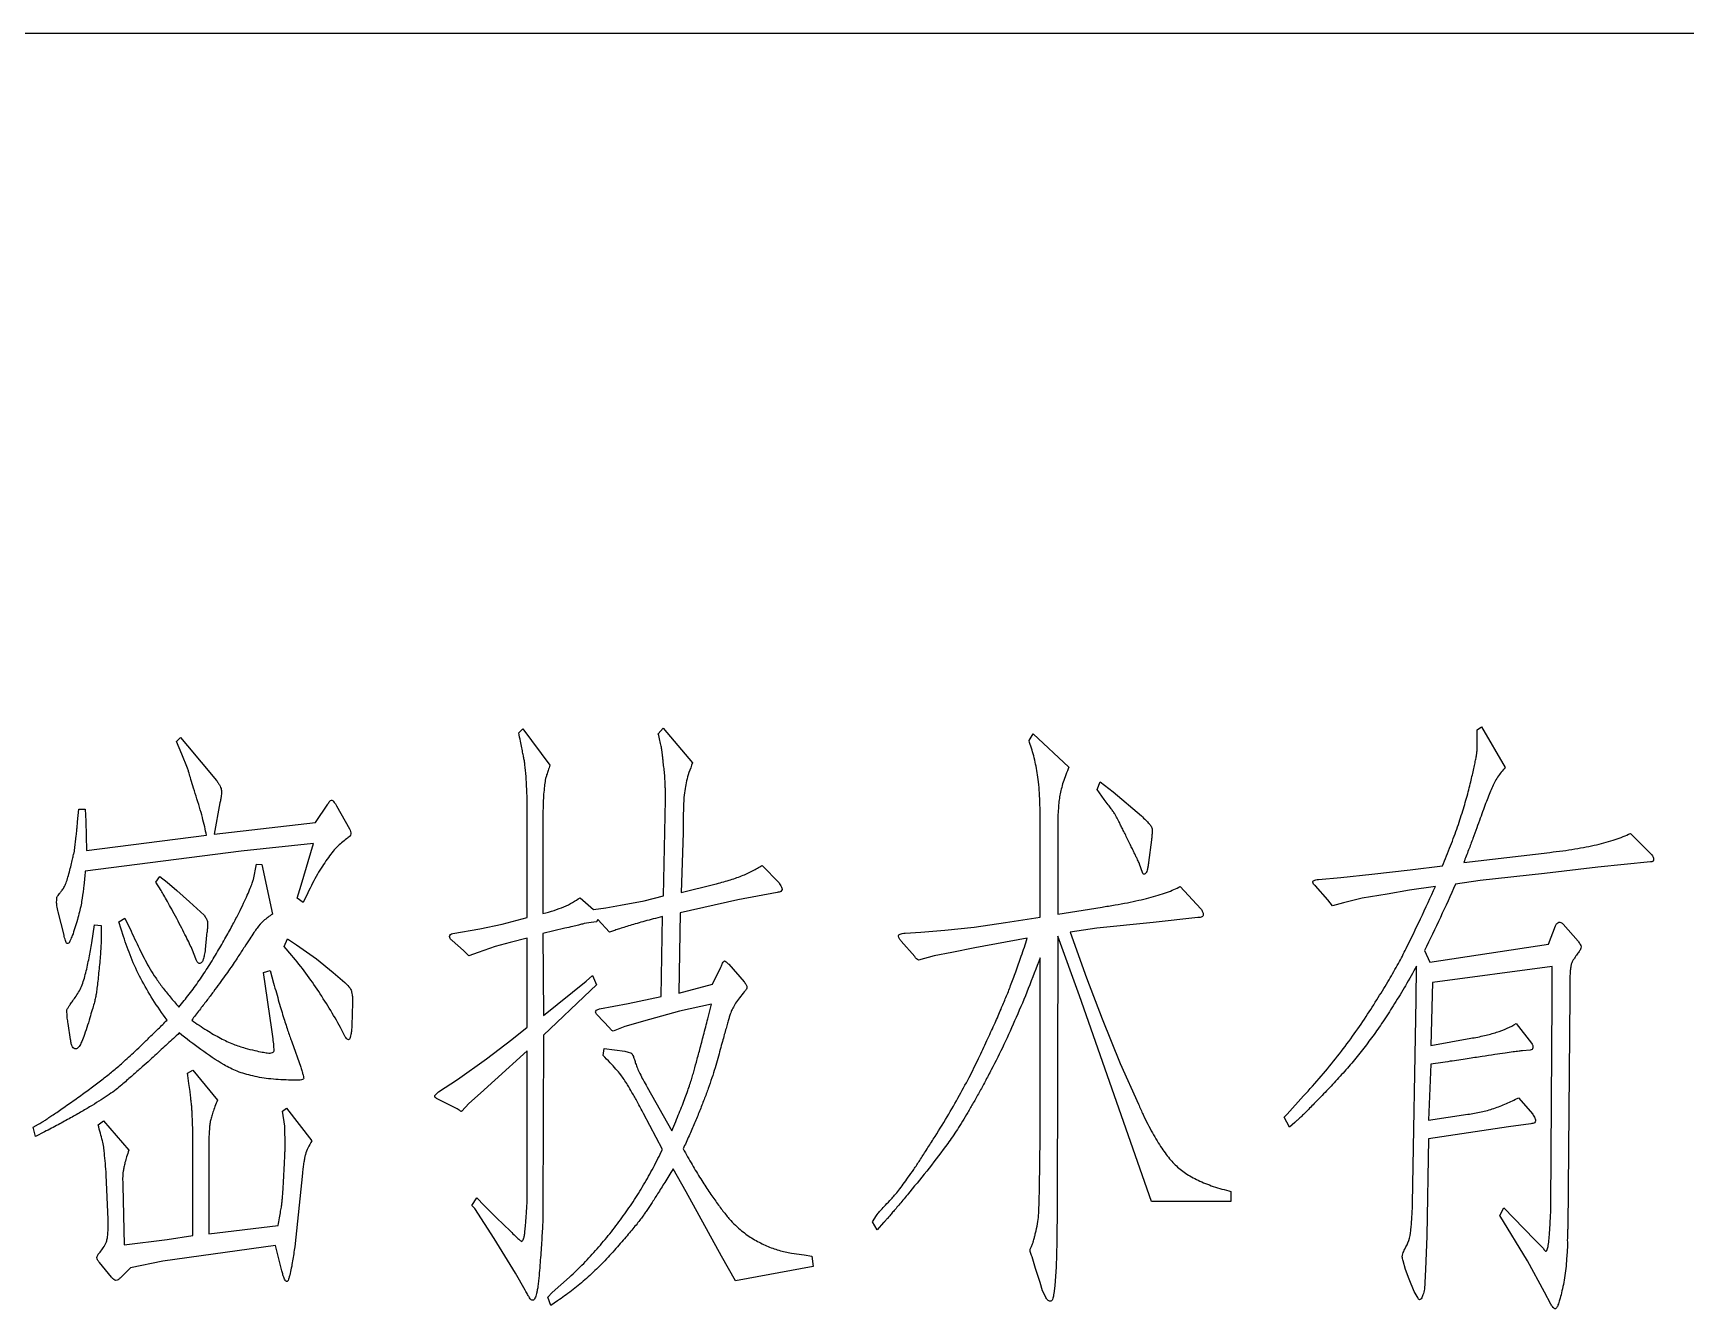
# Model space of a CAD drawing. Header units: millimetres. Extents: x 567 to 1204, y -320 to 307.
# Drawn here: x 719.2 to 840.3, y 213.3 to 306.9 of the extents above; entities that cross this region are included whole.
import ezdxf

# ---------------------------------------------------------------- set-up
doc = ezdxf.new("R2010")
doc.units = ezdxf.units.MM

msp = doc.modelspace()

# ---------------------------------------------------------------- linework, layer by layer
at = {"color": 7, "linetype": 'Continuous', "lineweight": 25}
msp.add_line((600.83, 306.86), (955.83, 306.86), dxfattribs=at)
at = {"color": 1, "linetype": 'Continuous', "lineweight": 25}
for p, q in [((754.78, 255.55), (755.09, 255.85)), ((755.09, 255.85), (757.07, 253.18)), ((765.01, 255.47), (765.36, 255.9)), ((765.36, 255.9), (767.52, 253.35)), ((825.04, 255.77), (825.34, 255.99)), ((825.04, 254.47), (825.04, 255.77)), ((825.34, 255.99), (827.07, 253.01)), ((729.69, 254.91), (729.99, 255.21)), ((730.08, 254), (729.69, 254.91)), ((729.99, 255.21), (730.51, 254.61)), ((730.51, 254.61), (731.5, 253.4)), ((792.18, 254.99), (792.48, 255.47)), ((792.48, 255.47), (795.11, 253.05)), ((730.51, 252.96), (730.08, 254)), ((731.5, 253.4), (732.63, 252.06)), ((765.53, 250.64), (765.53, 251.19)), ((797.18, 251.41), (797.4, 251.97)), ((797.7, 250.67), (797.18, 251.41)), ((797.4, 251.97), (798.35, 251.24)), ((798.35, 251.24), (800.42, 249.47)), ((722.44, 249.04), (722.53, 249.95)), ((722.53, 249.95), (723, 249.95)), ((723, 249.95), (723.04, 249.08)), ((732.88, 250.42), (732.45, 248.13)), ((739.88, 248.99), (740.78, 250.33)), ((741.43, 250.2), (742.38, 248.52)), ((755.39, 242.01), (755.39, 250.16)), ((756.55, 249.73), (756.55, 242.31)), ((765.4, 243.6), (765.53, 250.64)), ((723.04, 249.08), (723.09, 246.92)), ((732.45, 248.13), (739.88, 248.99)), ((793, 242.04), (793, 249.29)), ((794.3, 248.78), (794.3, 242.26)), ((722.23, 246.92), (722.35, 248)), ((723.09, 246.92), (731.89, 248.05)), ((739.74, 247.44), (734.44, 246.88)), ((738.84, 244.38), (739.74, 247.44)), ((766.83, 248.22), (766.69, 243.86)), ((801.15, 247.7), (800.94, 246.06)), ((836.26, 248.17), (837.82, 246.62)), ((734.44, 246.88), (723, 245.41)), ((824.05, 246.06), (830.35, 246.79)), ((837.73, 246.1), (833.88, 245.71)), ((728.18, 244.6), (728.48, 245.02)), ((728.48, 245.02), (729, 244.6)), ((735.34, 244.81), (735.56, 245.93)), ((735.56, 245.93), (735.94, 245.89)), ((735.94, 245.89), (736.72, 242.26)), ((772.61, 245.84), (773.86, 244.55)), ((800.51, 245.32), (800.29, 245.93)), ((813.39, 244.81), (815.03, 244.94)), ((815.03, 244.94), (817.31, 245.2)), ((817.31, 245.2), (820.12, 245.5)), ((820.12, 245.5), (822.49, 245.8)), ((825.25, 244.72), (823.44, 244.46)), ((829.96, 245.24), (825.25, 244.72)), ((833.88, 245.71), (829.96, 245.24)), ((728.57, 243.99), (728.18, 244.6)), ((729, 244.6), (729.73, 243.99)), ((729.73, 243.99), (730.64, 243.17)), ((738.53, 243.43), (738.84, 244.38)), ((739.31, 243.82), (738.97, 243.12)), ((763.98, 243.25), (765.4, 243.6)), ((766.69, 243.86), (769.15, 244.46)), ((773.73, 243.86), (770.83, 243.3)), ((803.27, 244.29), (804.78, 242.65)), ((814.08, 243.3), (813.17, 244.33)), ((818.44, 243.73), (816.59, 243.43)), ((820.08, 244.03), (818.44, 243.73)), ((821.97, 244.29), (820.08, 244.03)), ((721.45, 240.71), (721.02, 242.43)), ((730.64, 243.17), (731.72, 242.18)), ((738.97, 243.12), (738.53, 243.43)), ((759.27, 243.47), (760.27, 242.61)), ((760.27, 242.61), (761.17, 242.73)), ((761.17, 242.73), (762.25, 242.91)), ((762.25, 242.91), (763.98, 243.25)), ((766.61, 242.35), (766.52, 236.48)), ((770.83, 243.3), (766.61, 242.35)), ((794.3, 242.26), (797.53, 242.78)), ((814.43, 242.87), (814.08, 243.3)), ((815.24, 243.08), (814.43, 242.87)), ((816.59, 243.43), (815.24, 243.08)), ((723.48, 240.15), (723.69, 241.49)), ((723.69, 241.49), (724.17, 241.44)), ((724.17, 241.44), (724.17, 240.24)), ((725.46, 241.7), (725.9, 241.96)), ((725.81, 240.63), (725.46, 241.7)), ((725.9, 241.96), (726.37, 241.01)), ((749.95, 240.84), (751.94, 241.18)), ((751.94, 241.18), (753.57, 241.53)), ((753.57, 241.53), (755.39, 242.01)), ((758.15, 241.23), (756.55, 240.84)), ((760.1, 241.66), (759.58, 241.57)), ((760.48, 241.7), (760.1, 241.66)), ((761.43, 240.93), (760.57, 241.87)), ((765.23, 236.22), (765.31, 242.09)), ((784.24, 240.93), (786.01, 241.1)), ((786.01, 241.1), (788.16, 241.32)), ((788.16, 241.32), (790.45, 241.66)), ((790.45, 241.66), (793, 242.04)), ((797.14, 241.23), (795.2, 240.93)), ((801.28, 241.66), (797.14, 241.23)), ((804.56, 242.01), (801.28, 241.66)), ((830.26, 240.06), (830.78, 241.4)), ((831.34, 241.53), (832.42, 240.28)), ((731.89, 240.71), (731.8, 239.67)), ((737.59, 239.89), (737.84, 240.45)), ((738.15, 239.24), (737.59, 239.89)), ((737.84, 240.45), (738.49, 240.02)), ((738.49, 240.02), (739.96, 238.98)), ((750.73, 239.59), (749.91, 240.32)), ((753.06, 239.89), (751.81, 239.46)), ((754.14, 240.19), (753.06, 239.89)), ((755.39, 240.49), (754.14, 240.19)), ((755.39, 233.98), (755.39, 240.49)), ((756.55, 240.84), (756.6, 234.84)), ((783.8, 239.16), (782.81, 240.28)), ((783.11, 240.88), (784.24, 240.93)), ((792.05, 240.49), (788.21, 239.8)), ((794.3, 240.66), (794.25, 220.86)), ((795.89, 236.27), (794.3, 240.66)), ((795.2, 240.93), (796.4, 237.6)), ((821.55, 238.73), (830.26, 240.06)), ((731.11, 238.98), (730.86, 239.63)), ((739.96, 238.98), (741.17, 237.99)), ((751.12, 239.2), (750.73, 239.59)), ((751.81, 239.46), (751.12, 239.2)), ((785.23, 239.2), (784.07, 238.9)), ((786.53, 239.46), (785.23, 239.2)), ((788.21, 239.8), (786.53, 239.46)), ((793, 225.87), (793, 239.07)), ((821.16, 239.59), (821.55, 238.73)), ((736.08, 237.99), (736.55, 238.12)), ((736.68, 233.8), (736.08, 237.99)), ((736.55, 238.12), (736.81, 237.21)), ((741.17, 237.99), (742.03, 237.26)), ((759.71, 237.35), (760.18, 237.77)), ((760.18, 237.77), (760.48, 237.08)), ((768.98, 237.13), (769.59, 238.38)), ((770.19, 238.59), (771.31, 237.3)), ((796.4, 237.6), (797.53, 234.58)), ((820.56, 235.97), (820.59, 238.46)), ((830.52, 238.42), (821.76, 237.26)), ((830.52, 236), (830.52, 238.42)), ((756.6, 234.84), (759.71, 237.35)), ((760.05, 236.66), (756.6, 233.38)), ((760.48, 237.08), (760.05, 236.66)), ((766.52, 236.48), (768.98, 237.13)), ((801.15, 221.2), (795.89, 236.27)), ((821.76, 237.26), (821.63, 232.64)), ((831.81, 236.31), (831.68, 219.31)), ((742.59, 235.75), (742.55, 234.11)), ((760.7, 235.31), (762.81, 235.7)), ((762.81, 235.7), (765.23, 236.22)), ((766.56, 235.14), (764.37, 234.54)), ((768.9, 235.66), (766.56, 235.14)), ((768.64, 234.58), (768.9, 235.66)), ((820.29, 221.08), (820.56, 235.97)), ((830.43, 220.9), (830.52, 236)), ((721.93, 233.07), (721.75, 234.24)), ((754.27, 233.07), (755.39, 233.98)), ((761.43, 233.93), (760.52, 234.88)), ((762.55, 234.02), (761.69, 233.68)), ((764.37, 234.54), (762.55, 234.02)), ((797.53, 234.58), (798.87, 231.31)), ((827.89, 234.24), (829.01, 232.81)), ((738.15, 232.9), (738.8, 231.04)), ((741.99, 233.41), (741.81, 233.76)), ((752.41, 231.65), (754.27, 233.07)), ((756.6, 233.38), (756.55, 220.69)), ((821.63, 232.64), (824.56, 233.16)), ((750.3, 230.14), (752.41, 231.65)), ((755.39, 232.25), (753.02, 230.1)), ((755.39, 221.68), (755.39, 232.25)), ((760.96, 231.91), (761.04, 232.42)), ((761.04, 232.42), (762.55, 232.21)), ((828.92, 232.3), (828.36, 232.25)), ((730.51, 230.61), (730.9, 230.83)), ((730.9, 230.83), (732.71, 228.63)), ((798.87, 231.31), (800.2, 228.33)), ((821.63, 231.26), (821.46, 227.16)), ((748.91, 229.23), (750.3, 230.14)), ((751.98, 229.14), (751.12, 228.37)), ((753.02, 230.1), (751.98, 229.14)), ((764.19, 229.58), (766, 226.38)), ((737.46, 227.81), (737.76, 228.03)), ((737.63, 226.73), (737.46, 227.81)), ((737.76, 228.03), (739.61, 225.65)), ((750.26, 227.98), (748.91, 228.67)), ((751.12, 228.37), (750.6, 227.81)), ((811.1, 227.59), (812.31, 228.93)), ((828.06, 228.8), (829.1, 227.59)), ((719.2, 226.64), (719.59, 226.86)), ((719.37, 225.95), (719.2, 226.64)), ((723.95, 226.82), (724.34, 227.12)), ((724.34, 227.12), (726.2, 224.96)), ((765.31, 225), (763.93, 227.64)), ((810.89, 227.37), (811.1, 227.59)), ((811.27, 226.64), (810.89, 227.37)), ((811.66, 226.99), (811.27, 226.64)), ((821.46, 227.16), (824.35, 227.59)), ((827.33, 226.68), (821.46, 225.78)), ((828.97, 226.9), (827.33, 226.68)), ((720.03, 226.3), (719.37, 225.95)), ((730.9, 218.71), (730.9, 225.69)), ((792.95, 222.2), (793, 225.87)), ((821.46, 225.78), (821.33, 218.66)), ((732.06, 225), (732.06, 218.83)), ((724.69, 219.87), (724.55, 223.15)), ((738.92, 223.28), (738.36, 217.88)), ((767.04, 221.9), (766.09, 223.58)), ((725.76, 222.37), (725.85, 218.02)), ((769.63, 217.19), (767.04, 221.9)), ((806.98, 221.94), (806.98, 221.2)), ((751.33, 220.9), (751.72, 221.47)), ((751.55, 220.69), (751.33, 220.9)), ((752.97, 218.49), (751.55, 220.69)), ((751.72, 221.47), (752.24, 220.9)), ((752.24, 220.9), (753.15, 220)), ((794.25, 220.86), (794.21, 218.23)), ((806.98, 221.2), (801.15, 221.2)), ((826.68, 220.17), (826.98, 220.73)), ((826.98, 220.73), (828.45, 219.22)), ((732.06, 218.83), (737.15, 219.43)), ((753.15, 220), (754.18, 219.01)), ((780.7, 219.7), (781.01, 220.17)), ((781.04, 219.13), (780.7, 219.7)), ((781.52, 219.65), (781.04, 219.13)), ((828.71, 216.85), (826.68, 220.17)), ((725.85, 218.02), (729, 218.4)), ((729, 218.4), (730.9, 218.71)), ((754.53, 215.94), (752.97, 218.49)), ((794.21, 218.23), (794.16, 216.37)), ((821.33, 218.66), (821.25, 216.2)), ((828.45, 219.22), (829.27, 218.36)), ((829.27, 218.36), (829.88, 217.75)), ((736.94, 217.97), (728.7, 216.81)), ((737.41, 216.12), (736.94, 217.97)), ((770.66, 215.38), (769.63, 217.19)), ((774.77, 217.41), (775.71, 217.28)), ((775.71, 217.28), (776.27, 217.19)), ((776.27, 217.19), (776.36, 216.42)), ((792.65, 216.29), (792.4, 217.15)), ((831.64, 217.93), (831.6, 217.19)), ((724.94, 215.64), (724.04, 216.72)), ((726.32, 216.33), (725.59, 215.6)), ((728.7, 216.81), (726.32, 216.33)), ((755.26, 214.69), (754.53, 215.94)), ((776.36, 216.42), (770.66, 215.38)), ((793, 215.25), (792.65, 216.29)), ((794.16, 216.37), (794.08, 215.04)), ((819.78, 216.2), (819.6, 216.85)), ((820.04, 215.51), (819.78, 216.2)), ((821.25, 216.2), (821.16, 214.77)), ((829.96, 214.56), (828.71, 216.85)), ((756.9, 214.17), (757.24, 214.52)), ((757.24, 214.52), (758.5, 215.64)), ((793.17, 214.65), (793, 215.25)), ((793.39, 214.22), (793.17, 214.65)), ((794.08, 215.04), (793.99, 214.43)), ((820.42, 214.6), (820.04, 215.51)), ((820.64, 214.22), (820.42, 214.6)), ((830.43, 213.66), (829.96, 214.56)), ((757.12, 213.57), (756.9, 214.17)), ((757.63, 213.91), (757.12, 213.57))]:
    msp.add_line(p, q, dxfattribs=at)
for points, knots in [([(755.39, 250.16), (755.39, 250.49), (755.39, 251.16), (755.34, 251.99), (755.3, 252.62), (755.25, 253.04), (755.21, 253.4), (755.15, 253.72), (755.08, 254.07), (755, 254.48), (754.9, 254.98), (754.82, 255.35), (754.78, 255.55)], [0, 0, 0, 0, 0.184358, 0.36894, 0.457198, 0.53396, 0.600224, 0.656203, 0.716074, 0.792755, 0.887397, 1, 1, 1, 1]), ([(765.48, 252.45), (765.47, 252.61), (765.43, 252.92), (765.38, 253.34), (765.34, 253.69), (765.31, 253.98), (765.28, 254.27), (765.21, 254.6), (765.12, 255.01), (765.05, 255.31), (765.01, 255.47)], [0, 0, 0, 0, 0.163782, 0.304531, 0.415791, 0.503796, 0.589953, 0.702457, 0.839113, 1, 1, 1, 1]), ([(793, 249.29), (792.99, 249.62), (792.99, 250.25), (792.95, 251.13), (792.89, 251.92), (792.76, 252.82), (792.55, 253.85), (792.3, 254.62), (792.18, 254.99)], [0, 0, 0, 0, 0.170199, 0.32395, 0.460419, 0.579821, 0.796554, 1, 1, 1, 1]), ([(822.49, 245.8), (822.69, 246.29), (823.08, 247.24), (823.59, 248.64), (824.02, 249.96), (824.32, 251.01), (824.52, 251.8), (824.64, 252.33), (824.76, 252.81), (824.85, 253.24), (824.93, 253.62), (824.98, 253.94), (825.02, 254.22), (825.04, 254.39), (825.04, 254.47)], [0, 0, 0, 0, 0.174763, 0.339251, 0.492076, 0.635014, 0.701233, 0.760779, 0.815193, 0.864173, 0.906649, 0.943185, 0.974514, 1, 1, 1, 1]), ([(767.52, 253.35), (767.43, 253.12), (767.26, 252.68), (767.07, 252.05), (766.97, 251.45), (766.89, 250.9), (766.86, 250.36), (766.84, 249.79), (766.83, 249.06), (766.83, 248.52), (766.83, 248.22)], [0, 0, 0, 0, 0.146035, 0.265784, 0.376727, 0.500199, 0.579937, 0.688972, 0.829801, 1, 1, 1, 1]), ([(731.89, 248.05), (731.85, 248.25), (731.76, 248.69), (731.59, 249.37), (731.38, 250.12), (731.14, 250.9), (730.9, 251.62), (730.73, 252.22), (730.6, 252.65), (730.53, 252.88), (730.51, 252.96)], [0, 0, 0, 0, 0.122707, 0.260796, 0.412913, 0.580353, 0.737862, 0.860594, 0.948089, 1, 1, 1, 1]), ([(732.63, 252.06), (732.68, 251.98), (732.78, 251.85), (732.88, 251.65), (732.96, 251.48), (733, 251.32), (732.99, 251.15), (732.97, 250.95), (732.94, 250.7), (732.9, 250.52), (732.88, 250.42)], [0, 0, 0, 0, 0.156092, 0.286132, 0.389969, 0.476541, 0.564815, 0.679369, 0.823989, 1, 1, 1, 1]), ([(757.07, 253.18), (757.03, 253.05), (756.94, 252.82), (756.83, 252.49), (756.75, 252.22), (756.69, 251.9), (756.64, 251.47), (756.59, 250.9), (756.56, 250.31), (756.56, 249.91), (756.55, 249.73)], [0, 0, 0, 0, 0.11564, 0.213434, 0.294645, 0.359575, 0.491572, 0.663188, 0.841694, 1, 1, 1, 1]), ([(765.53, 251.19), (765.53, 251.26), (765.53, 251.42), (765.51, 251.7), (765.5, 252.05), (765.49, 252.31), (765.48, 252.45)], [0, 0, 0, 0, 0.168237, 0.387692, 0.668272, 1, 1, 1, 1]), ([(795.11, 253.05), (795.03, 252.86), (794.88, 252.49), (794.68, 251.95), (794.55, 251.45), (794.43, 250.98), (794.37, 250.5), (794.33, 249.98), (794.29, 249.4), (794.29, 248.99), (794.3, 248.78)], [0, 0, 0, 0, 0.14291, 0.272672, 0.390572, 0.496452, 0.602202, 0.721929, 0.854514, 1, 1, 1, 1]), ([(827.07, 253.01), (826.88, 252.78), (826.49, 252.32), (826.15, 251.63), (825.89, 251.02), (825.7, 250.49), (825.47, 249.92), (825.25, 249.27), (824.99, 248.57), (824.71, 247.79), (824.39, 246.95), (824.16, 246.36), (824.05, 246.06)], [0, 0, 0, 0, 0.116016, 0.236536, 0.302004, 0.375583, 0.457417, 0.546623, 0.644865, 0.75293, 0.871404, 1, 1, 1, 1]), ([(740.78, 250.33), (740.83, 250.4), (740.9, 250.51), (741.03, 250.62), (741.14, 250.6), (741.22, 250.51), (741.32, 250.38), (741.39, 250.27), (741.43, 250.2)], [0, 0, 0, 0, 0.266994, 0.414747, 0.481798, 0.59812, 0.766521, 1, 1, 1, 1]), ([(800.29, 245.93), (800.28, 245.96), (800.24, 246.04), (800.18, 246.18), (800.09, 246.35), (799.99, 246.58), (799.86, 246.83), (799.71, 247.13), (799.55, 247.48), (799.36, 247.85), (799.18, 248.22), (799.01, 248.55), (798.87, 248.84), (798.75, 249.09), (798.64, 249.29), (798.56, 249.45), (798.51, 249.56), (798.44, 249.66), (798.34, 249.8), (798.19, 250.02), (797.97, 250.31), (797.8, 250.54), (797.7, 250.67)], [0, 0, 0, 0, 0.019528, 0.046967, 0.083386, 0.128786, 0.181545, 0.243274, 0.313979, 0.393117, 0.472254, 0.54084, 0.601513, 0.652691, 0.693846, 0.726046, 0.749788, 0.763546, 0.792346, 0.841443, 0.910575, 1, 1, 1, 1]), ([(722.35, 248), (722.37, 248.15), (722.39, 248.4), (722.42, 248.72), (722.43, 248.92), (722.44, 249.01), (722.44, 249.04)], [0, 0, 0, 0, 0.419787, 0.728792, 0.919821, 1, 1, 1, 1]), ([(742.38, 248.52), (742.4, 248.46), (742.45, 248.34), (742.48, 248.14), (742.38, 247.94), (742.24, 247.84), (742.16, 247.78)], [0, 0, 0, 0, 0.241505, 0.440957, 0.651199, 1, 1, 1, 1]), ([(800.42, 249.47), (800.53, 249.36), (800.72, 249.18), (800.96, 248.93), (801.11, 248.74), (801.2, 248.59), (801.21, 248.44), (801.21, 248.25), (801.18, 248), (801.17, 247.81), (801.15, 247.7)], [0, 0, 0, 0, 0.218886, 0.385263, 0.502257, 0.571461, 0.633667, 0.723419, 0.847563, 1, 1, 1, 1]), ([(742.16, 247.78), (742.04, 247.69), (741.78, 247.5), (741.43, 247.16), (741.07, 246.76), (740.73, 246.28), (740.37, 245.76), (740.01, 245.17), (739.66, 244.52), (739.43, 244.05), (739.31, 243.82)], [0, 0, 0, 0, 0.092324, 0.19134, 0.300611, 0.419098, 0.547823, 0.687445, 0.837671, 1, 1, 1, 1]), ([(830.35, 246.79), (830.67, 246.83), (831.28, 246.9), (832.17, 247.04), (833, 247.18), (833.77, 247.35), (834.48, 247.52), (835.13, 247.72), (835.73, 247.93), (836.09, 248.1), (836.26, 248.17)], [0, 0, 0, 0, 0.157346, 0.304726, 0.443134, 0.57186, 0.691877, 0.803643, 0.906112, 1, 1, 1, 1]), ([(721.02, 242.43), (720.98, 242.58), (720.93, 242.82), (720.9, 243.13), (720.93, 243.33), (720.92, 243.45), (720.95, 243.56), (721.03, 243.65), (721.13, 243.8), (721.29, 243.98), (721.46, 244.23), (721.62, 244.57), (721.75, 245), (721.88, 245.48), (721.99, 245.95), (722.08, 246.36), (722.16, 246.67), (722.21, 246.85), (722.23, 246.92)], [0, 0, 0, 0, 0.094173, 0.155832, 0.194714, 0.218827, 0.232792, 0.259875, 0.296261, 0.346611, 0.409306, 0.486481, 0.579535, 0.688873, 0.797554, 0.885479, 0.952956, 1, 1, 1, 1]), ([(800.94, 246.06), (800.92, 245.95), (800.9, 245.76), (800.85, 245.51), (800.78, 245.33), (800.71, 245.2), (800.55, 245.16), (800.52, 245.27), (800.51, 245.32)], [0, 0, 0, 0, 0.282817, 0.50271, 0.660893, 0.763086, 0.869758, 1, 1, 1, 1]), ([(837.82, 246.62), (837.85, 246.57), (837.92, 246.46), (837.98, 246.3), (837.93, 246.11), (837.8, 246.1), (837.73, 246.1)], [0, 0, 0, 0, 0.282052, 0.532721, 0.72315, 1, 1, 1, 1]), ([(723, 245.41), (722.97, 245.07), (722.91, 244.4), (722.81, 243.58), (722.7, 242.93), (722.58, 242.41), (722.43, 241.84), (722.25, 241.27), (722.09, 240.74), (721.92, 240.39), (721.84, 240.14), (721.62, 240.07), (721.53, 240.4), (721.48, 240.59), (721.45, 240.71)], [0, 0, 0, 0, 0.16716, 0.321491, 0.398688, 0.484945, 0.579656, 0.682694, 0.775944, 0.840837, 0.878195, 0.894145, 0.935205, 1, 1, 1, 1]), ([(729.87, 235.45), (730.12, 235.76), (730.64, 236.4), (731.37, 237.39), (732.06, 238.44), (732.7, 239.5), (733.3, 240.53), (733.81, 241.48), (734.25, 242.3), (734.59, 243.02), (734.87, 243.62), (735.08, 244.12), (735.24, 244.5), (735.31, 244.72), (735.34, 244.81)], [0, 0, 0, 0, 0.111966, 0.224942, 0.339753, 0.456769, 0.568562, 0.667627, 0.752978, 0.825986, 0.88668, 0.935869, 0.973813, 1, 1, 1, 1]), ([(769.15, 244.46), (769.5, 244.55), (770.17, 244.72), (771.09, 245.05), (771.91, 245.4), (772.38, 245.7), (772.61, 245.84)], [0, 0, 0, 0, 0.288817, 0.550144, 0.786716, 1, 1, 1, 1]), ([(813.17, 244.33), (813.12, 244.37), (813.04, 244.45), (812.97, 244.58), (812.99, 244.7), (813.09, 244.75), (813.22, 244.79), (813.33, 244.8), (813.39, 244.81)], [0, 0, 0, 0, 0.226786, 0.415389, 0.502456, 0.617, 0.776451, 1, 1, 1, 1]), ([(730.86, 239.63), (730.79, 239.78), (730.65, 240.12), (730.38, 240.65), (730.07, 241.26), (729.72, 241.93), (729.36, 242.58), (729.05, 243.16), (728.79, 243.61), (728.63, 243.87), (728.57, 243.99)], [0, 0, 0, 0, 0.100529, 0.221818, 0.361676, 0.523039, 0.680968, 0.813939, 0.920327, 1, 1, 1, 1]), ([(773.86, 244.55), (773.92, 244.46), (774.01, 244.32), (774.11, 244.09), (773.98, 243.88), (773.83, 243.87), (773.73, 243.86)], [0, 0, 0, 0, 0.327877, 0.54682, 0.716438, 1, 1, 1, 1]), ([(797.53, 242.78), (797.85, 242.83), (798.48, 242.93), (799.37, 243.09), (800.2, 243.27), (800.95, 243.45), (801.63, 243.65), (802.25, 243.84), (802.79, 244.05), (803.12, 244.21), (803.27, 244.29)], [0, 0, 0, 0, 0.164044, 0.317876, 0.459505, 0.589876, 0.708073, 0.81631, 0.91314, 1, 1, 1, 1]), ([(812.31, 228.93), (812.74, 229.41), (813.6, 230.37), (814.79, 231.82), (815.89, 233.28), (816.88, 234.72), (817.76, 236.11), (818.55, 237.41), (819.24, 238.6), (820.01, 240.09), (820.9, 241.98), (821.61, 243.5), (821.97, 244.29)], [0, 0, 0, 0, 0.107028, 0.210381, 0.310272, 0.406523, 0.497625, 0.580818, 0.656331, 0.723898, 0.856989, 1, 1, 1, 1]), ([(823.44, 244.46), (823.08, 243.64), (822.34, 242.01), (821.55, 240.4), (821.16, 239.59)], [0, 0, 0, 0, 0.49855, 1, 1, 1, 1]), ([(756.55, 242.31), (756.83, 242.38), (757.35, 242.52), (758.08, 242.79), (758.72, 243.1), (759.09, 243.35), (759.27, 243.47)], [0, 0, 0, 0, 0.2865641, 0.5458407, 0.7834161, 1, 1, 1, 1]), ([(804.78, 242.65), (804.83, 242.58), (804.91, 242.45), (804.97, 242.26), (804.93, 242.12), (804.85, 242.04), (804.72, 242.01), (804.62, 242.01), (804.56, 242.01)], [0, 0, 0, 0, 0.260759, 0.490229, 0.586479, 0.689315, 0.821028, 1, 1, 1, 1]), ([(736.72, 242.26), (736.5, 242.11), (736.09, 241.81), (735.65, 241.33), (735.34, 240.87), (735.03, 240.41), (734.64, 239.81), (734.27, 239.23), (733.91, 238.69), (733.6, 238.23), (733.23, 237.72), (732.83, 237.17), (732.39, 236.56), (731.9, 235.91), (731.37, 235.22), (731, 234.74), (730.81, 234.49)], [0, 0, 0, 0, 0.082829, 0.155303, 0.19655, 0.253889, 0.326425, 0.414161, 0.464989, 0.522694, 0.585848, 0.655901, 0.732861, 0.815296, 0.904646, 1, 1, 1, 1]), ([(731.72, 242.18), (731.77, 242.11), (731.87, 241.97), (731.96, 241.76), (731.98, 241.55), (731.98, 241.33), (731.94, 241.04), (731.91, 240.83), (731.89, 240.71)], [0, 0, 0, 0, 0.174112, 0.334694, 0.435247, 0.576596, 0.764826, 1, 1, 1, 1]), ([(759.58, 241.57), (759.54, 241.56), (759.4, 241.52), (759.12, 241.45), (758.69, 241.35), (758.35, 241.27), (758.15, 241.23)], [0, 0, 0, 0, 0.086818, 0.284437, 0.588822, 1, 1, 1, 1]), ([(760.57, 241.87), (760.55, 241.83), (760.52, 241.77), (760.49, 241.71), (760.48, 241.7)], [0, 0, 0, 0, 0.7349941, 1, 1, 1, 1]), ([(765.31, 242.09), (765.09, 242.03), (764.66, 241.91), (764.04, 241.75), (763.47, 241.59), (762.96, 241.44), (762.5, 241.29), (762.09, 241.17), (761.74, 241.05), (761.53, 240.96), (761.43, 240.93)], [0, 0, 0, 0, 0.171395, 0.329785, 0.47559, 0.607323, 0.724558, 0.830314, 0.922091, 1, 1, 1, 1]), ([(830.78, 241.4), (830.8, 241.46), (830.85, 241.58), (831, 241.69), (831.19, 241.65), (831.28, 241.57), (831.34, 241.53)], [0, 0, 0, 0, 0.28801, 0.495435, 0.705756, 1, 1, 1, 1]), ([(721.75, 234.24), (721.73, 234.37), (721.69, 234.61), (721.67, 234.92), (721.66, 235.14), (721.67, 235.3), (721.77, 235.43), (721.88, 235.61), (722.06, 235.86), (722.28, 236.17), (722.53, 236.54), (722.74, 236.97), (722.91, 237.45), (723.1, 238.15), (723.29, 239.05), (723.42, 239.79), (723.48, 240.15)], [0, 0, 0, 0, 0.064476, 0.114286, 0.148748, 0.168236, 0.188218, 0.223344, 0.271402, 0.333824, 0.404925, 0.480593, 0.561353, 0.647637, 0.826101, 1, 1, 1, 1]), ([(724.17, 240.24), (724.15, 239.88), (724.11, 239.11), (724.01, 238.15), (723.93, 237.38), (723.87, 236.86), (723.81, 236.43), (723.74, 236.06), (723.65, 235.67), (723.5, 235.21), (723.33, 234.62), (723.13, 233.96), (722.92, 233.34), (722.72, 232.84), (722.55, 232.53), (722.35, 232.35), (722.17, 232.4), (722.04, 232.55), (721.97, 232.78), (721.94, 232.96), (721.93, 233.07)], [0, 0, 0, 0, 0.117903, 0.253105, 0.319725, 0.376543, 0.424283, 0.462294, 0.502123, 0.555655, 0.623226, 0.70504, 0.783266, 0.841381, 0.880676, 0.903545, 0.920133, 0.938577, 0.96489, 1, 1, 1, 1]), ([(729, 234.49), (728.65, 234.99), (727.95, 235.97), (727.08, 237.51), (726.34, 239.05), (725.98, 240.11), (725.81, 240.63)], [0, 0, 0, 0, 0.264751, 0.518309, 0.763302, 1, 1, 1, 1]), ([(726.37, 241.01), (726.6, 240.52), (727.03, 239.58), (727.63, 238.43), (728.18, 237.57), (728.66, 236.89), (729.23, 236.18), (729.65, 235.7), (729.87, 235.45)], [0, 0, 0, 0, 0.246452, 0.471723, 0.585349, 0.711082, 0.849602, 1, 1, 1, 1]), ([(749.91, 240.32), (749.85, 240.36), (749.74, 240.44), (749.69, 240.62), (749.78, 240.79), (749.89, 240.82), (749.95, 240.84)], [0, 0, 0, 0, 0.301938, 0.5304535, 0.7490749, 1, 1, 1, 1]), ([(781.01, 220.17), (781.04, 220.22), (781.14, 220.37), (781.37, 220.61), (781.69, 220.97), (782.03, 221.32), (782.35, 221.68), (782.65, 222.04), (782.98, 222.48), (783.34, 222.99), (783.75, 223.57), (784.19, 224.23), (784.66, 224.97), (785.34, 226.03), (786.17, 227.36), (787.07, 228.94), (787.87, 230.42), (788.56, 231.82), (789.14, 233.1), (789.68, 234.24), (790.11, 235.25), (790.49, 236.16), (790.86, 237.06), (791.22, 238.08), (791.64, 239.23), (791.91, 240.06), (792.05, 240.49)], [0, 0, 0, 0, 0.008456, 0.022657, 0.04306, 0.069467, 0.085993, 0.105885, 0.129381, 0.156344, 0.18688, 0.220909, 0.258445, 0.299791, 0.382975, 0.460803, 0.533137, 0.600161, 0.6612, 0.715242, 0.762204, 0.802174, 0.842084, 0.888281, 0.940977, 1, 1, 1, 1]), ([(782.81, 240.28), (782.77, 240.34), (782.68, 240.44), (782.6, 240.61), (782.63, 240.75), (782.75, 240.81), (782.91, 240.86), (783.04, 240.87), (783.11, 240.88)], [0, 0, 0, 0, 0.220064, 0.412939, 0.504487, 0.612662, 0.777702, 1, 1, 1, 1]), ([(832.42, 240.28), (832.48, 240.21), (832.58, 240.08), (832.66, 239.87), (832.59, 239.66), (832.51, 239.53), (832.46, 239.46)], [0, 0, 0, 0, 0.313399, 0.5152119, 0.7085159, 1, 1, 1, 1]), ([(731.8, 239.67), (731.78, 239.53), (731.74, 239.29), (731.67, 238.97), (731.59, 238.76), (731.47, 238.65), (731.35, 238.64), (731.25, 238.71), (731.17, 238.83), (731.13, 238.93), (731.11, 238.98)], [0, 0, 0, 0, 0.259159, 0.457478, 0.592861, 0.676439, 0.73946, 0.804888, 0.889019, 1, 1, 1, 1]), ([(741.81, 233.76), (741.55, 234.24), (741.02, 235.2), (740.12, 236.59), (739.19, 237.95), (738.5, 238.81), (738.15, 239.24)], [0, 0, 0, 0, 0.249209, 0.498095, 0.748322, 1, 1, 1, 1]), ([(769.59, 238.38), (769.62, 238.45), (769.67, 238.57), (769.75, 238.72), (769.81, 238.8), (769.89, 238.85), (770.02, 238.71), (770.12, 238.64), (770.19, 238.59)], [0, 0, 0, 0, 0.240877, 0.417692, 0.524158, 0.569879, 0.713658, 1, 1, 1, 1]), ([(793, 239.07), (792.71, 238.32), (792.16, 236.84), (791.26, 234.72), (790.37, 232.73), (789.59, 231.17), (788.97, 230), (788.53, 229.19), (788.11, 228.44), (787.7, 227.74), (787.32, 227.09), (786.94, 226.49), (786.58, 225.95), (785.9, 225), (784.87, 223.64), (783.8, 222.34), (783.11, 221.49), (782.79, 221.12), (782.51, 220.78), (782.25, 220.48), (782.03, 220.22), (781.83, 219.99), (781.67, 219.81), (781.57, 219.7), (781.52, 219.65)], [0, 0, 0, 0, 0.106705, 0.207978, 0.30406, 0.394913, 0.437831, 0.4785, 0.516543, 0.552108, 0.58555, 0.616539, 0.644946, 0.671178, 0.770842, 0.870068, 0.893845, 0.91521, 0.934773, 0.952138, 0.967307, 0.980277, 0.991237, 1, 1, 1, 1]), ([(784.07, 238.9), (784.02, 238.92), (783.91, 238.99), (783.84, 239.09), (783.8, 239.16)], [0, 0, 0, 0, 0.410853, 1, 1, 1, 1]), ([(832.46, 239.46), (832.4, 239.37), (832.28, 239.22), (832.14, 239.01), (832.03, 238.84), (831.94, 238.67), (831.9, 238.43), (831.85, 238.15), (831.83, 237.82), (831.82, 237.43), (831.81, 236.91), (831.81, 236.53), (831.81, 236.31)], [0, 0, 0, 0, 0.0966, 0.174314, 0.233296, 0.273914, 0.349361, 0.452918, 0.532342, 0.648327, 0.804867, 1, 1, 1, 1]), ([(820.59, 238.46), (820.32, 237.98), (819.8, 237.05), (819, 235.73), (818.23, 234.54), (817.49, 233.45), (816.72, 232.44), (815.94, 231.44), (815.09, 230.49), (814.36, 229.7), (813.78, 229.09), (813.38, 228.68), (813.01, 228.3), (812.68, 227.96), (812.38, 227.66), (812.11, 227.4), (811.88, 227.18), (811.73, 227.05), (811.66, 226.99)], [0, 0, 0, 0, 0.113854, 0.219278, 0.316492, 0.405206, 0.490522, 0.576754, 0.664504, 0.753681, 0.796694, 0.836299, 0.872497, 0.904982, 0.934064, 0.95944, 0.981723, 1, 1, 1, 1]), ([(736.81, 237.21), (736.88, 236.97), (737.01, 236.5), (737.2, 235.83), (737.38, 235.21), (737.55, 234.64), (737.72, 234.13), (737.87, 233.67), (738.01, 233.26), (738.1, 233.01), (738.15, 232.9)], [0, 0, 0, 0, 0.167432, 0.321848, 0.46461, 0.596124, 0.715072, 0.822391, 0.916751, 1, 1, 1, 1]), ([(742.03, 237.26), (742.13, 237.15), (742.29, 236.98), (742.48, 236.75), (742.54, 236.54), (742.58, 236.33), (742.59, 236.06), (742.59, 235.86), (742.59, 235.75)], [0, 0, 0, 0, 0.252789, 0.430891, 0.518614, 0.638592, 0.802378, 1, 1, 1, 1]), ([(771.31, 236.57), (771.2, 236.42), (770.97, 236.15), (770.68, 235.75), (770.47, 235.38), (770.33, 235.09), (770.24, 234.82), (770.17, 234.57), (770.08, 234.25), (769.97, 233.86), (769.84, 233.41), (769.7, 232.9), (769.54, 232.31), (769.37, 231.67), (769.17, 230.98), (768.93, 230.24), (768.67, 229.47), (768.36, 228.66), (768.03, 227.8), (767.66, 226.92), (767.26, 225.99), (766.97, 225.37), (766.83, 225.05)], [0, 0, 0, 0, 0.044965, 0.084769, 0.118632, 0.147865, 0.163636, 0.185107, 0.211802, 0.243864, 0.281787, 0.325078, 0.373597, 0.427348, 0.48561, 0.54772, 0.61357, 0.683193, 0.756612, 0.834048, 0.914858, 1, 1, 1, 1]), ([(771.31, 237.3), (771.36, 237.23), (771.43, 237.1), (771.53, 236.92), (771.46, 236.73), (771.37, 236.63), (771.31, 236.57)], [0, 0, 0, 0, 0.317609, 0.520094, 0.701235, 1, 1, 1, 1]), ([(760.52, 234.88), (760.5, 234.92), (760.45, 234.98), (760.39, 235.1), (760.49, 235.26), (760.62, 235.29), (760.7, 235.31)], [0, 0, 0, 0, 0.193343, 0.39056, 0.613733, 1, 1, 1, 1]), ([(719.59, 226.86), (719.62, 226.87), (719.7, 226.92), (719.85, 227.01), (720.04, 227.14), (720.29, 227.3), (720.58, 227.51), (720.94, 227.74), (721.33, 228.03), (721.93, 228.43), (722.67, 228.96), (723.52, 229.58), (724.29, 230.17), (724.9, 230.65), (725.38, 231.05), (725.77, 231.4), (726.2, 231.79), (726.68, 232.23), (727.2, 232.73), (727.76, 233.28), (728.38, 233.86), (728.79, 234.28), (729, 234.49)], [0, 0, 0, 0, 0.008483, 0.022648, 0.041616, 0.066274, 0.095753, 0.130625, 0.171051, 0.216434, 0.309268, 0.395868, 0.475415, 0.548783, 0.586503, 0.629361, 0.677772, 0.731385, 0.790922, 0.855286, 0.924858, 1, 1, 1, 1]), ([(730.81, 234.49), (731.17, 234.24), (731.86, 233.76), (732.88, 233.18), (733.82, 232.72), (734.67, 232.45), (735.38, 232.27), (735.93, 232.16), (736.29, 232.09), (736.55, 232.06), (736.7, 232.12), (736.86, 232.17), (736.84, 232.39), (736.83, 232.68), (736.76, 233.19), (736.71, 233.58), (736.68, 233.8)], [0, 0, 0, 0, 0.160963, 0.304161, 0.429452, 0.538143, 0.628468, 0.695879, 0.741544, 0.765609, 0.788202, 0.802445, 0.81804, 0.855355, 0.916274, 1, 1, 1, 1]), ([(742.55, 234.11), (742.54, 233.98), (742.53, 233.75), (742.49, 233.46), (742.44, 233.25), (742.39, 233.1), (742.29, 233.03), (742.18, 233.1), (742.08, 233.23), (742.02, 233.34), (741.99, 233.41)], [0, 0, 0, 0, 0.234181, 0.417888, 0.552356, 0.640906, 0.695921, 0.756239, 0.854605, 1, 1, 1, 1]), ([(761.69, 233.68), (761.66, 233.7), (761.56, 233.77), (761.48, 233.86), (761.43, 233.93)], [0, 0, 0, 0, 0.288947, 1, 1, 1, 1]), ([(766, 226.38), (766.1, 226.61), (766.28, 227.04), (766.53, 227.67), (766.77, 228.25), (766.98, 228.8), (767.16, 229.31), (767.33, 229.78), (767.46, 230.21), (767.62, 230.74), (767.81, 231.45), (768.06, 232.38), (768.34, 233.44), (768.53, 234.19), (768.64, 234.58)], [0, 0, 0, 0, 0.084357, 0.162788, 0.236264, 0.304256, 0.367308, 0.424727, 0.476754, 0.52317, 0.619156, 0.731131, 0.857664, 1, 1, 1, 1]), ([(824.56, 233.16), (824.9, 233.22), (825.54, 233.34), (826.43, 233.58), (827.21, 233.86), (827.67, 234.12), (827.89, 234.24)], [0, 0, 0, 0, 0.291031, 0.55309, 0.788504, 1, 1, 1, 1]), ([(729.9, 233.55), (729.61, 233.28), (729.01, 232.74), (728.25, 232.03), (727.59, 231.42), (727.02, 230.91), (726.37, 230.35), (725.78, 229.83), (725.25, 229.38), (724.74, 229.03), (724.15, 228.64), (723.49, 228.22), (722.74, 227.78), (721.91, 227.31), (721, 226.81), (720.36, 226.47), (720.03, 226.3)], [0, 0, 0, 0, 0.096265, 0.197282, 0.252381, 0.314886, 0.384762, 0.461671, 0.505205, 0.555469, 0.612335, 0.676272, 0.746778, 0.824424, 0.90852, 1, 1, 1, 1]), ([(738.1, 230.1), (737.85, 230.1), (737.35, 230.11), (736.63, 230.17), (735.95, 230.26), (735.31, 230.39), (734.71, 230.54), (734.16, 230.73), (733.65, 230.95), (732.74, 231.46), (731.48, 232.31), (730.42, 233.14), (729.9, 233.55)], [0, 0, 0, 0, 0.084041, 0.163386, 0.238225, 0.309606, 0.376835, 0.440588, 0.500788, 0.559052, 0.782305, 1, 1, 1, 1]), ([(829.01, 232.81), (829.05, 232.76), (829.11, 232.65), (829.13, 232.48), (829.07, 232.32), (828.97, 232.3), (828.92, 232.3)], [0, 0, 0, 0, 0.29948, 0.566073, 0.782031, 1, 1, 1, 1]), ([(763.93, 227.64), (763.78, 227.92), (763.5, 228.44), (763.11, 229.14), (762.79, 229.69), (762.51, 230.13), (762.24, 230.52), (761.88, 230.93), (761.46, 231.4), (761.13, 231.73), (760.96, 231.91)], [0, 0, 0, 0, 0.184751, 0.338404, 0.460545, 0.550021, 0.634089, 0.736382, 0.858327, 1, 1, 1, 1]), ([(762.55, 232.21), (762.66, 232.18), (762.84, 232.15), (763.05, 232.07), (763.13, 231.94), (763.19, 231.8), (763.27, 231.58), (763.35, 231.3), (763.48, 230.95), (763.67, 230.55), (763.91, 230.08), (764.09, 229.76), (764.19, 229.58)], [0, 0, 0, 0, 0.109013, 0.168705, 0.197011, 0.244442, 0.313359, 0.403983, 0.517004, 0.653124, 0.813752, 1, 1, 1, 1]), ([(828.36, 232.25), (828.27, 232.24), (828.04, 232.21), (827.61, 232.15), (827.02, 232.07), (826.26, 231.96), (825.34, 231.81), (824.25, 231.66), (822.99, 231.46), (822.1, 231.33), (821.63, 231.26)], [0, 0, 0, 0, 0.038806, 0.103381, 0.191606, 0.303615, 0.441405, 0.602842, 0.789134, 1, 1, 1, 1]), ([(730.9, 225.69), (730.9, 226), (730.89, 226.58), (730.86, 227.28), (730.84, 227.79), (730.81, 228.1), (730.8, 228.36), (730.76, 228.6), (730.73, 228.9), (730.68, 229.32), (730.6, 229.91), (730.54, 230.36), (730.51, 230.61)], [0, 0, 0, 0, 0.184958, 0.353209, 0.42832, 0.491901, 0.545068, 0.585492, 0.637626, 0.724891, 0.844881, 1, 1, 1, 1]), ([(738.8, 231.04), (738.83, 230.93), (738.9, 230.74), (738.97, 230.48), (739.01, 230.31), (739.03, 230.18), (738.91, 230.11), (738.73, 230.09), (738.45, 230.08), (738.23, 230.09), (738.1, 230.1)], [0, 0, 0, 0, 0.19261, 0.335273, 0.43609, 0.492531, 0.540417, 0.637091, 0.792161, 1, 1, 1, 1]), ([(748.91, 228.67), (748.84, 228.7), (748.72, 228.75), (748.58, 228.91), (748.73, 229.09), (748.84, 229.18), (748.91, 229.23)], [0, 0, 0, 0, 0.302292, 0.466501, 0.650092, 1, 1, 1, 1]), ([(732.71, 228.63), (732.64, 228.47), (732.52, 228.18), (732.37, 227.76), (732.25, 227.39), (732.16, 227.05), (732.12, 226.67), (732.08, 226.21), (732.07, 225.64), (732.07, 225.23), (732.06, 225)], [0, 0, 0, 0, 0.135584, 0.25623, 0.358917, 0.447252, 0.540795, 0.664913, 0.817894, 1, 1, 1, 1]), ([(750.6, 227.81), (750.6, 227.81), (750.57, 227.79), (750.5, 227.84), (750.4, 227.9), (750.31, 227.95), (750.26, 227.98)], [0, 0, 0, 0, 0.051469, 0.226766, 0.547776, 1, 1, 1, 1]), ([(800.2, 228.33), (800.32, 228.07), (800.53, 227.58), (800.87, 226.88), (801.22, 226.24), (801.56, 225.65), (801.89, 225.12), (802.22, 224.65), (802.55, 224.24), (802.89, 223.88), (803.25, 223.55), (803.65, 223.26), (804.1, 222.99), (804.58, 222.74), (805.12, 222.51), (805.7, 222.29), (806.32, 222.1), (806.76, 222), (806.98, 221.94)], [0, 0, 0, 0, 0.08525, 0.164317, 0.239031, 0.307731, 0.371625, 0.430094, 0.484397, 0.533774, 0.581828, 0.632191, 0.684887, 0.741492, 0.800511, 0.863046, 0.929906, 1, 1, 1, 1]), ([(824.35, 227.59), (824.67, 227.64), (825.32, 227.74), (826.26, 228.01), (827.18, 228.36), (827.76, 228.65), (828.06, 228.8)], [0, 0, 0, 0, 0.248597, 0.49752, 0.746843, 1, 1, 1, 1]), ([(724.55, 223.15), (724.53, 223.43), (724.48, 223.97), (724.42, 224.64), (724.36, 225.2), (724.26, 225.68), (724.12, 226.23), (724.01, 226.61), (723.95, 226.82)], [0, 0, 0, 0, 0.225533, 0.435544, 0.546123, 0.677253, 0.829027, 1, 1, 1, 1]), ([(737.15, 219.43), (737.19, 219.62), (737.25, 219.97), (737.32, 220.45), (737.4, 220.84), (737.43, 221.18), (737.47, 221.53), (737.5, 221.96), (737.53, 222.49), (737.56, 223.08), (737.59, 223.67), (737.62, 224.18), (737.64, 224.57), (737.65, 224.96), (737.67, 225.4), (737.65, 225.91), (737.64, 226.36), (737.63, 226.63), (737.63, 226.73)], [0, 0, 0, 0, 0.078067, 0.14436, 0.198312, 0.241399, 0.285257, 0.343898, 0.415602, 0.501249, 0.586895, 0.656807, 0.710985, 0.749428, 0.815785, 0.890867, 0.958096, 1, 1, 1, 1]), ([(829.1, 227.59), (829.15, 227.5), (829.24, 227.34), (829.35, 227.11), (829.21, 226.92), (829.06, 226.91), (828.97, 226.9)], [0, 0, 0, 0, 0.349245, 0.567261, 0.719424, 1, 1, 1, 1]), ([(739.61, 225.65), (739.51, 225.47), (739.33, 225.15), (739.16, 224.72), (739.07, 224.37), (739.03, 224.05), (738.96, 223.68), (738.94, 223.42), (738.92, 223.28)], [0, 0, 0, 0, 0.241606, 0.44738, 0.552891, 0.679942, 0.827613, 1, 1, 1, 1]), ([(726.2, 224.96), (726.14, 224.8), (726.05, 224.5), (725.92, 224.08), (725.84, 223.73), (725.77, 223.35), (725.74, 222.9), (725.75, 222.55), (725.76, 222.37)], [0, 0, 0, 0, 0.192555, 0.356168, 0.49271, 0.600758, 0.794582, 1, 1, 1, 1]), ([(758.5, 215.64), (758.85, 215.97), (759.55, 216.65), (760.53, 217.72), (761.47, 218.83), (762.35, 219.98), (763.17, 221.17), (763.94, 222.41), (764.66, 223.68), (765.09, 224.56), (765.31, 225)], [0, 0, 0, 0, 0.125338, 0.249996, 0.374219, 0.498683, 0.623347, 0.748059, 0.873368, 1, 1, 1, 1]), ([(766.83, 225.05), (767.05, 224.66), (767.47, 223.93), (768.09, 222.88), (768.69, 221.95), (769.26, 221.14), (769.79, 220.43), (770.29, 219.83), (770.76, 219.35), (771.33, 218.86), (772.05, 218.38), (772.93, 217.93), (773.84, 217.6), (774.46, 217.47), (774.77, 217.41)], [0, 0, 0, 0, 0.116052, 0.222227, 0.318694, 0.405726, 0.482653, 0.550414, 0.609232, 0.659126, 0.748463, 0.834349, 0.917528, 1, 1, 1, 1]), ([(766.09, 223.58), (765.89, 223.25), (765.51, 222.64), (764.98, 221.79), (764.53, 221.08), (764.19, 220.57), (763.93, 220.19), (763.7, 219.89), (763.44, 219.55), (763.14, 219.18), (762.8, 218.78), (762.42, 218.34), (762, 217.86), (761.41, 217.19), (760.62, 216.36), (759.65, 215.45), (758.66, 214.63), (757.97, 214.15), (757.63, 213.91)], [0, 0, 0, 0, 0.089332, 0.166313, 0.231365, 0.284082, 0.308876, 0.337806, 0.370888, 0.407744, 0.448389, 0.493532, 0.542531, 0.595338, 0.702539, 0.805571, 0.9045, 1, 1, 1, 1]), ([(792.48, 218.19), (792.49, 218.23), (792.52, 218.33), (792.56, 218.51), (792.63, 218.76), (792.73, 219.17), (792.84, 219.7), (792.89, 220.25), (792.9, 220.71), (792.93, 221.14), (792.93, 221.64), (792.95, 222), (792.95, 222.2)], [0, 0, 0, 0, 0.030994, 0.076525, 0.14004, 0.219624, 0.388547, 0.542227, 0.627473, 0.731699, 0.856365, 1, 1, 1, 1]), ([(755, 218.27), (755.02, 218.29), (755.08, 218.34), (755.14, 218.49), (755.21, 218.72), (755.24, 219.07), (755.28, 219.54), (755.33, 220.16), (755.39, 220.89), (755.39, 221.41), (755.39, 221.68)], [0, 0, 0, 0, 0.0222, 0.067547, 0.14048, 0.233322, 0.366523, 0.551473, 0.769519, 1, 1, 1, 1]), ([(756.55, 220.69), (756.55, 220.53), (756.55, 220.18), (756.54, 219.63), (756.5, 219.01), (756.45, 218.1), (756.36, 216.88), (756.27, 215.77), (756.19, 215.04), (756.15, 214.72), (756.09, 214.47), (756.04, 214.26), (755.98, 214.11), (755.91, 214), (755.82, 213.94), (755.76, 213.95), (755.74, 213.96)], [0, 0, 0, 0, 0.070102, 0.149443, 0.239026, 0.336948, 0.546833, 0.767197, 0.820059, 0.864799, 0.902614, 0.933273, 0.957253, 0.975161, 0.987974, 1, 1, 1, 1]), ([(819.73, 217.71), (819.84, 217.91), (820.06, 218.34), (820.15, 218.96), (820.21, 219.51), (820.24, 219.99), (820.27, 220.52), (820.29, 220.89), (820.29, 221.08)], [0, 0, 0, 0, 0.197413, 0.416595, 0.54145, 0.678915, 0.833028, 1, 1, 1, 1]), ([(829.88, 217.75), (829.9, 217.7), (829.95, 217.61), (830.11, 217.52), (830.2, 217.74), (830.24, 217.94), (830.28, 218.24), (830.31, 218.56), (830.34, 218.97), (830.37, 219.44), (830.39, 219.9), (830.42, 220.31), (830.42, 220.64), (830.43, 220.83), (830.43, 220.9)], [0, 0, 0, 0, 0.053332, 0.081301, 0.11974, 0.203307, 0.267945, 0.356661, 0.467797, 0.601383, 0.736596, 0.847611, 0.935921, 1, 1, 1, 1]), ([(724.04, 216.72), (723.99, 216.78), (723.91, 216.89), (723.84, 217.09), (723.93, 217.3), (724.12, 217.51), (724.35, 217.81), (724.53, 218.13), (724.63, 218.48), (724.67, 218.85), (724.7, 219.33), (724.69, 219.68), (724.69, 219.87)], [0, 0, 0, 0, 0.069155, 0.119629, 0.17476, 0.260253, 0.372725, 0.500194, 0.58261, 0.692362, 0.831281, 1, 1, 1, 1]), ([(831.68, 219.31), (831.68, 219.27), (831.65, 219.14), (831.65, 218.87), (831.63, 218.45), (831.64, 218.12), (831.64, 217.93)], [0, 0, 0, 0, 0.084355, 0.278727, 0.583962, 1, 1, 1, 1]), ([(754.18, 219.01), (754.29, 218.89), (754.49, 218.69), (754.74, 218.47), (754.89, 218.32), (754.98, 218.28), (755, 218.27)], [0, 0, 0, 0, 0.433843, 0.749233, 0.930061, 1, 1, 1, 1]), ([(792.4, 217.15), (792.36, 217.25), (792.31, 217.41), (792.25, 217.59), (792.28, 217.71), (792.33, 217.82), (792.39, 217.99), (792.45, 218.12), (792.48, 218.19)], [0, 0, 0, 0, 0.294845, 0.443414, 0.508567, 0.621112, 0.783444, 1, 1, 1, 1]), ([(738.36, 217.88), (738.31, 217.53), (738.21, 216.83), (738.07, 216.06), (737.94, 215.59), (737.89, 215.44), (737.82, 215.33), (737.71, 215.34), (737.64, 215.45), (737.57, 215.6), (737.49, 215.83), (737.44, 216.01), (737.41, 216.12)], [0, 0, 0, 0, 0.29802, 0.600616, 0.666458, 0.713488, 0.740379, 0.760276, 0.792277, 0.840814, 0.910048, 1, 1, 1, 1]), ([(819.6, 216.85), (819.59, 216.9), (819.57, 217), (819.52, 217.17), (819.59, 217.42), (819.67, 217.59), (819.73, 217.71)], [0, 0, 0, 0, 0.181542, 0.339434, 0.576272, 1, 1, 1, 1]), ([(831.6, 217.19), (831.58, 216.95), (831.55, 216.47), (831.47, 215.77), (831.35, 215.12), (831.22, 214.52), (831.09, 214.02), (830.97, 213.65), (830.88, 213.43), (830.74, 213.29), (830.56, 213.46), (830.48, 213.58), (830.43, 213.66)], [0, 0, 0, 0, 0.165034, 0.320666, 0.470261, 0.610857, 0.730942, 0.816904, 0.871289, 0.894755, 0.936466, 1, 1, 1, 1]), ([(725.59, 215.6), (725.54, 215.55), (725.44, 215.46), (725.25, 215.39), (725.07, 215.48), (724.99, 215.58), (724.94, 215.64)], [0, 0, 0, 0, 0.284611, 0.496766, 0.7168, 1, 1, 1, 1]), ([(755.74, 213.96), (755.71, 213.97), (755.64, 214.01), (755.56, 214.17), (755.41, 214.39), (755.32, 214.58), (755.26, 214.69)], [0, 0, 0, 0, 0.088551, 0.281713, 0.587776, 1, 1, 1, 1]), ([(821.16, 214.77), (821.13, 214.63), (821.08, 214.38), (820.97, 214.12), (820.86, 213.99), (820.76, 214), (820.69, 214.09), (820.66, 214.17), (820.64, 214.22)], [0, 0, 0, 0, 0.379453, 0.639389, 0.724237, 0.784234, 0.868733, 1, 1, 1, 1]), ([(793.99, 214.43), (793.98, 214.35), (793.97, 214.21), (793.92, 214.03), (793.85, 213.91), (793.69, 213.87), (793.5, 213.98), (793.43, 214.13), (793.39, 214.22)], [0, 0, 0, 0, 0.215006, 0.367606, 0.4798, 0.566886, 0.7526, 1, 1, 1, 1])]:
    msp.add_open_spline(points, degree=3, knots=knots, dxfattribs=at)

doc.saveas('drawing.dxf')
